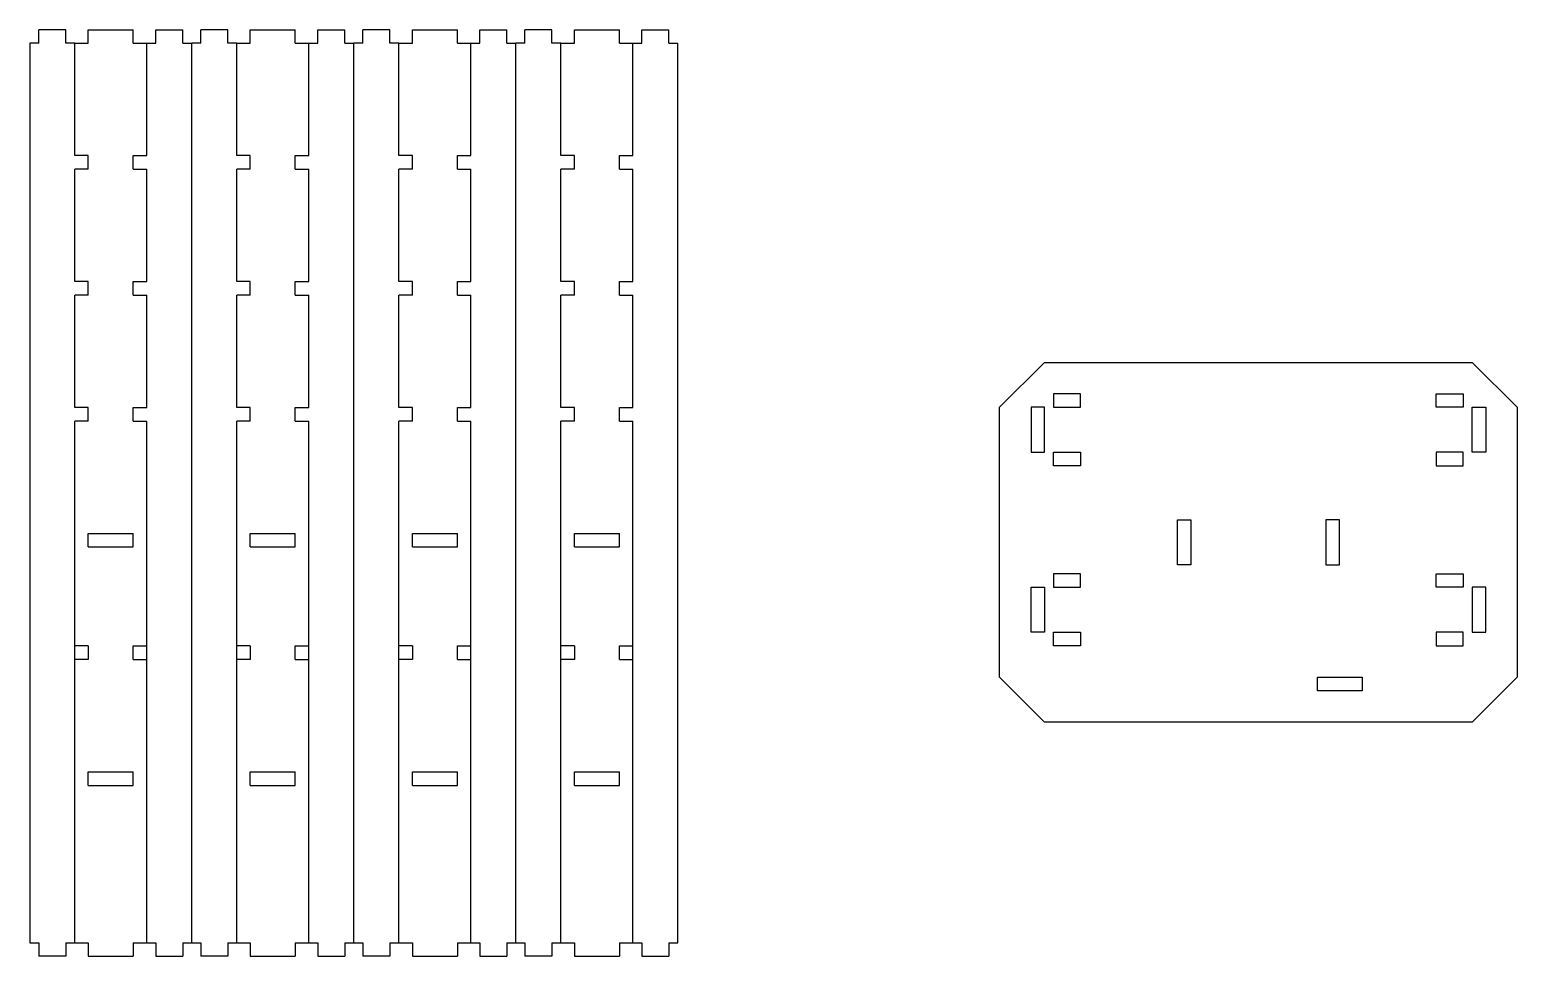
# Model space of a CAD drawing. Header units: millimetres. Extents: x 0 to 330, y -3 to 203.
import ezdxf

# ---------------------------------------------------------------- set-up
doc = ezdxf.new("R2010")
doc.units = ezdxf.units.MM
doc.layers.add('Ol', color=1, linetype='Continuous')

msp = doc.modelspace()

# ---------------------------------------------------------------- linework, layer by layer
at = {"layer": 'Ol'}
for p, q in [((8, 203), (2, 203)), ((2, 200), (2, 203)), ((8, 200), (8, 203)), ((13, 203), (23, 203)), ((13, 200), (13, 203)), ((23, 200), (23, 203)), ((28, 200), (28, 203)), ((28, 203), (34, 203)), ((34, 200), (34, 203)), ((44, 203), (38, 203)), ((38, 200), (38, 203)), ((44, 200), (44, 203)), ((49, 203), (59, 203)), ((49, 200), (49, 203)), ((59, 200), (59, 203)), ((64, 203), (70, 203)), ((64, 200), (64, 203)), ((70, 200), (70, 203)), ((80, 203), (74, 203)), ((74, 200), (74, 203)), ((80, 200), (80, 203)), ((85, 203), (95, 203)), ((85, 200), (85, 203)), ((95, 200), (95, 203)), ((100, 203), (106, 203)), ((100, 200), (100, 203)), ((106, 200), (106, 203)), ((116, 203), (110, 203)), ((110, 200), (110, 203)), ((116, 200), (116, 203)), ((121, 203), (131, 203)), ((121, 200), (121, 203)), ((131, 200), (131, 203)), ((136, 203), (142, 203)), ((136, 200), (136, 203)), ((142, 200), (142, 203)), ((0, 200), (0, 0)), ((2, 200), (0, 200)), ((10, 200), (8, 200)), ((10, 200), (13, 200)), ((10, 175), (10, 200)), ((23, 200), (28, 200)), ((26, 175), (26, 200)), ((34, 200), (36, 200)), ((36, 0), (36, 200)), ((38, 200), (36, 200)), ((46, 200), (44, 200)), ((46, 175), (46, 200)), ((46, 200), (49, 200)), ((59, 200), (64, 200)), ((62, 175), (62, 200)), ((70, 200), (72, 200)), ((72, 0), (72, 200)), ((74, 200), (72, 200)), ((82, 200), (80, 200)), ((82, 175), (82, 200)), ((82, 200), (85, 200)), ((95, 200), (100, 200)), ((98, 175), (98, 200)), ((106, 200), (108, 200)), ((108, 0), (108, 200)), ((110, 200), (108, 200)), ((118, 200), (116, 200)), ((118, 175), (118, 200)), ((118, 200), (121, 200)), ((131, 200), (136, 200)), ((134, 175), (134, 200)), ((142, 200), (144, 200)), ((144, 0), (144, 200)), ((13, 175), (10, 175)), ((13, 172), (10, 172)), ((10, 147), (10, 172)), ((13, 172), (13, 175)), ((23, 175), (26, 175)), ((23, 172), (23, 175)), ((23, 172), (26, 172)), ((26, 147), (26, 172)), ((49, 175), (46, 175)), ((46, 147), (46, 172)), ((49, 172), (46, 172)), ((49, 172), (49, 175)), ((59, 172), (59, 175)), ((59, 175), (62, 175)), ((59, 172), (62, 172)), ((62, 147), (62, 172)), ((85, 175), (82, 175)), ((82, 147), (82, 172)), ((85, 172), (82, 172)), ((85, 172), (85, 175)), ((95, 172), (95, 175)), ((95, 175), (98, 175)), ((95, 172), (98, 172)), ((98, 147), (98, 172)), ((121, 175), (118, 175)), ((118, 147), (118, 172)), ((121, 172), (118, 172)), ((121, 172), (121, 175)), ((131, 172), (131, 175)), ((131, 175), (134, 175)), ((131, 172), (134, 172)), ((134, 147), (134, 172)), ((13, 147), (10, 147)), ((13, 144), (13, 147)), ((23, 147), (26, 147)), ((23, 144), (23, 147)), ((49, 147), (46, 147)), ((49, 144), (49, 147)), ((59, 144), (59, 147)), ((59, 147), (62, 147)), ((85, 147), (82, 147)), ((85, 144), (85, 147)), ((95, 144), (95, 147)), ((95, 147), (98, 147)), ((121, 147), (118, 147)), ((121, 144), (121, 147)), ((131, 144), (131, 147)), ((131, 147), (134, 147)), ((13, 144), (10, 144)), ((10, 119), (10, 144)), ((23, 144), (26, 144)), ((26, 119), (26, 144)), ((46, 119), (46, 144)), ((49, 144), (46, 144)), ((59, 144), (62, 144)), ((62, 119), (62, 144)), ((82, 119), (82, 144)), ((85, 144), (82, 144)), ((95, 144), (98, 144)), ((98, 119), (98, 144)), ((118, 119), (118, 144)), ((121, 144), (118, 144)), ((131, 144), (134, 144)), ((134, 119), (134, 144)), ((215.47, 119.05), (225.47, 129.05)), ((330.47, 119.05), (320.47, 129.05)), ((13, 119), (10, 119)), ((13, 116), (13, 119)), ((23, 116), (23, 119)), ((23, 119), (26, 119)), ((49, 119), (46, 119)), ((49, 116), (49, 119)), ((59, 116), (59, 119)), ((59, 119), (62, 119)), ((85, 119), (82, 119)), ((85, 116), (85, 119)), ((95, 116), (95, 119)), ((95, 119), (98, 119)), ((121, 119), (118, 119)), ((121, 116), (121, 119)), ((131, 116), (131, 119)), ((131, 119), (134, 119)), ((10, 0), (10, 116)), ((13, 116), (10, 116)), ((23, 116), (26, 116)), ((26, 0), (26, 116)), ((46, 0), (46, 116)), ((49, 116), (46, 116)), ((59, 116), (62, 116)), ((62, 0), (62, 116)), ((82, 0), (82, 116)), ((85, 116), (82, 116)), ((95, 116), (98, 116)), ((98, 0), (98, 116)), ((118, 0), (118, 116)), ((121, 116), (118, 116)), ((131, 116), (134, 116)), ((134, 0), (134, 116)), ((13, 91), (23, 91)), ((13, 88), (13, 91)), ((23, 88), (23, 91)), ((49, 88), (49, 91)), ((49, 91), (59, 91)), ((59, 88), (59, 91)), ((85, 88), (85, 91)), ((85, 91), (95, 91)), ((95, 88), (95, 91)), ((121, 88), (121, 91)), ((121, 91), (131, 91)), ((131, 88), (131, 91)), ((13, 88), (23, 88)), ((49, 88), (59, 88)), ((85, 88), (95, 88)), ((121, 88), (131, 88)), ((13, 66), (10, 66)), ((13, 63), (10, 63)), ((13, 66), (13, 63)), ((23, 63), (23, 66)), ((23, 66), (26, 66)), ((23, 63), (26, 63)), ((49, 66), (46, 66)), ((49, 63), (46, 63)), ((49, 66), (49, 63)), ((59, 63), (59, 66)), ((59, 66), (62, 66)), ((59, 63), (62, 63)), ((85, 66), (82, 66)), ((85, 63), (82, 63)), ((85, 66), (85, 63)), ((95, 63), (95, 66)), ((95, 66), (98, 66)), ((95, 63), (98, 63)), ((121, 66), (118, 66)), ((121, 63), (118, 63)), ((121, 66), (121, 63)), ((131, 63), (131, 66)), ((131, 66), (134, 66)), ((131, 63), (134, 63)), ((215.47, 59.05), (225.47, 49.05)), ((330.47, 59.05), (320.47, 49.05)), ((13, 38), (23, 38)), ((13, 35), (13, 38)), ((23, 35), (23, 38)), ((49, 35), (49, 38)), ((49, 38), (59, 38)), ((59, 35), (59, 38)), ((85, 35), (85, 38)), ((85, 38), (95, 38)), ((95, 35), (95, 38)), ((121, 35), (121, 38)), ((121, 38), (131, 38)), ((131, 35), (131, 38)), ((13, 35), (23, 35)), ((49, 35), (59, 35)), ((85, 35), (95, 35)), ((121, 35), (131, 35)), ((0, 0), (2, 0)), ((2, 0), (2, -3)), ((8, 0), (8, -3)), ((8, 0), (10, 0)), ((10, 0), (13, 0)), ((13, 0), (13, -3)), ((23, 0), (23, -3)), ((23, 0), (28, 0)), ((28, 0), (28, -3)), ((34, 0), (34, -3)), ((34, 0), (36, 0)), ((36, 0), (38, 0)), ((38, 0), (38, -3)), ((44, 0), (46, 0)), ((44, 0), (44, -3)), ((46, 0), (49, 0)), ((49, 0), (49, -3)), ((59, 0), (64, 0)), ((59, 0), (59, -3)), ((64, 0), (64, -3)), ((70, 0), (72, 0)), ((70, 0), (70, -3)), ((72, 0), (74, 0)), ((74, 0), (74, -3)), ((80, 0), (82, 0)), ((80, 0), (80, -3)), ((82, 0), (85, 0)), ((85, 0), (85, -3)), ((95, 0), (100, 0)), ((95, 0), (95, -3)), ((100, 0), (100, -3)), ((106, 0), (108, 0)), ((106, 0), (106, -3)), ((108, 0), (110, 0)), ((110, 0), (110, -3)), ((116, 0), (118, 0)), ((116, 0), (116, -3)), ((118, 0), (121, 0)), ((121, 0), (121, -3)), ((131, 0), (136, 0)), ((131, 0), (131, -3)), ((136, 0), (136, -3)), ((142, 0), (144, 0)), ((142, 0), (142, -3)), ((8, -3), (2, -3)), ((13, -3), (23, -3)), ((28, -3), (34, -3)), ((44, -3), (38, -3)), ((49, -3), (59, -3)), ((64, -3), (70, -3)), ((80, -3), (74, -3)), ((85, -3), (95, -3)), ((100, -3), (106, -3)), ((116, -3), (110, -3)), ((121, -3), (131, -3)), ((136, -3), (142, -3))]:
    msp.add_line(p, q, dxfattribs=at)
for points in [[(225.47, 129.05), (320.47, 129.05)], [(215.47, 59.05), (215.47, 119.05)], [(330.47, 119.05), (330.47, 59.05)], [(320.47, 49.05), (225.47, 49.05)]]:
    msp.add_lwpolyline(points, dxfattribs=at)
for points in [[(225.47, 119.05), (222.47, 119.05), (222.47, 109.05), (225.47, 109.05)], [(227.47, 119.05), (233.47, 119.05), (233.47, 122.05), (227.47, 122.05)], [(318.47, 119.05), (312.47, 119.05), (312.47, 122.05), (318.47, 122.05)], [(320.47, 119.05), (323.47, 119.05), (323.47, 109.05), (320.47, 109.05)], [(227.47, 109.05), (233.47, 109.05), (233.47, 106.05), (227.47, 106.05)], [(318.47, 109.05), (312.47, 109.05), (312.47, 106.05), (318.47, 106.05)], [(254.97, 94.05), (257.97, 94.05), (257.97, 84.05), (254.97, 84.05)], [(290.97, 94.05), (287.97, 94.05), (287.97, 84.05), (290.97, 84.05)], [(227.47, 79.05), (233.47, 79.05), (233.47, 82.05), (227.47, 82.05)], [(318.47, 79.05), (312.47, 79.05), (312.47, 82.05), (318.47, 82.05)], [(225.47, 69.05), (222.47, 69.05), (222.47, 79.05), (225.47, 79.05)], [(320.47, 69.05), (323.47, 69.05), (323.47, 79.05), (320.47, 79.05)], [(227.47, 69.05), (233.47, 69.05), (233.47, 66.05), (227.47, 66.05)], [(318.47, 69.05), (312.47, 69.05), (312.47, 66.05), (318.47, 66.05)], [(286.08, 59.05), (296.05, 59.05), (296.05, 56.05), (286.08, 56.05)]]:
    msp.add_lwpolyline(points, close=True, dxfattribs=at)

doc.saveas('drawing.dxf')
